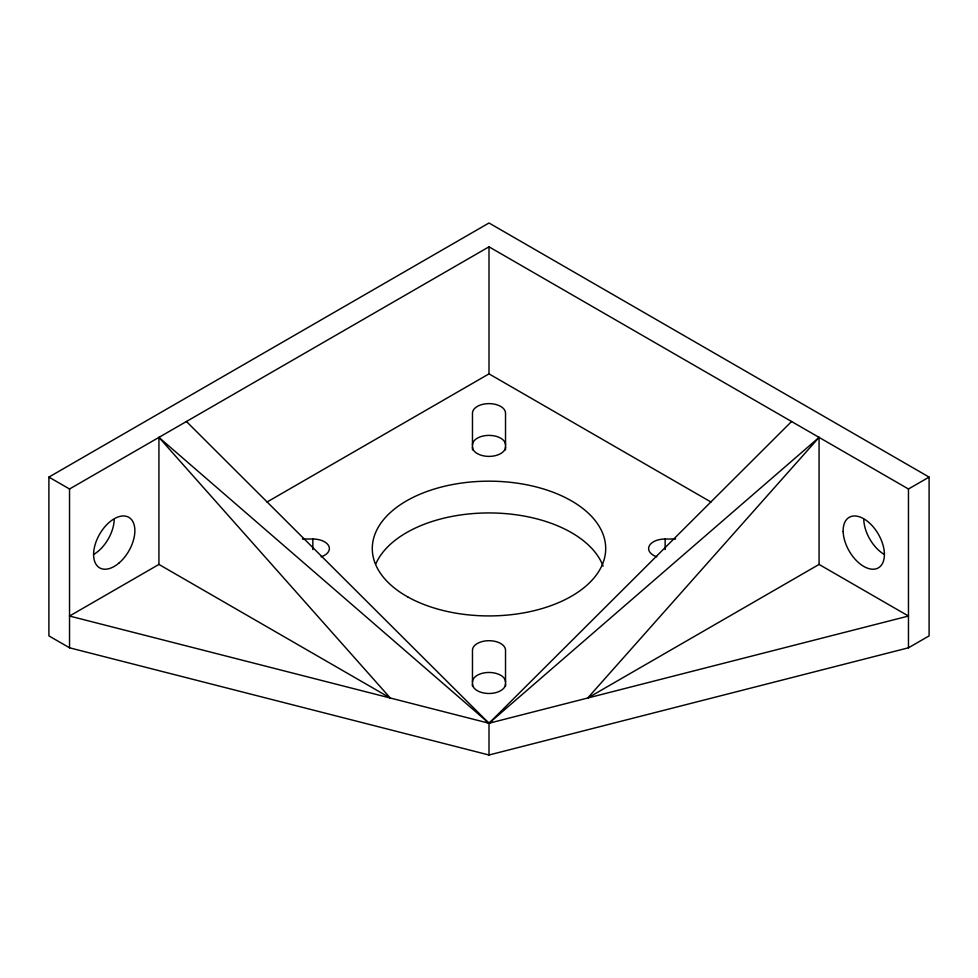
<?xml version="1.0" encoding="UTF-8"?>
<svg xmlns="http://www.w3.org/2000/svg" width="978" height="978" viewBox="0 0 978 978"><rect width="100%" height="100%" fill="white"/><g stroke="black" fill="none" stroke-linecap="round" stroke-linejoin="round"><path stroke-width="1.47" d="M819.075 564.428L819.075 437.386L587.705 698.023L819.075 564.428L908.464 616.042L489 723.243L69.536 616.042L158.925 564.428L390.295 698.023L158.925 437.386L158.925 564.428M489 755.004L908.464 647.803L929.1 635.896L929.1 477.093L489 222.996L48.9 477.093L48.9 635.896L69.536 647.803L489 755.004L489 723.243L791.569 421.506M486.359 721.715L489 723.243L819.075 437.386M48.9 477.093L69.536 489L489 246.823L908.464 489L929.1 477.093M267.031 502.02L489 373.865L710.969 502.02M158.925 437.386L489 723.243L491.641 721.715M302.385 539.012L312.85 539.012A16.528 9.548 0 0 1 328.828 546.079A16.528 9.548 0 0 1 321.126 556.824M656.874 556.824A16.528 9.548 0 0 1 649.172 546.079A16.528 9.548 0 0 1 665.15 539.012L675.615 539.012M186.431 421.506L489 723.243M908.464 489L908.464 647.803M665.15 539.012L665.15 549.599M505.528 449.88L505.528 413.168A16.528 9.548 0 0 0 489 403.621A16.528 9.548 0 0 0 472.472 413.168L472.472 449.88M505.528 686.409L505.528 650.248A16.528 9.548 0 0 0 489 640.7A16.528 9.548 0 0 0 472.472 650.248L472.472 686.409M489 246.823L489 373.865M312.85 539.012L312.85 549.599M69.536 489L69.536 647.803M375.833 563.866A116.7 67.372 0 0 1 491.029 512.949A116.7 67.372 0 0 1 603.096 566.152M472.472 444.929A16.528 9.548 0 0 1 489 435.381A16.528 9.548 0 0 1 505.528 444.929M472.472 682.008A16.528 9.548 0 0 1 489 672.461A16.528 9.548 0 0 1 505.528 682.008M505.528 446.86A16.528 9.548 0 0 1 489 456.396A16.528 9.548 0 0 1 472.472 446.86M505.528 683.94A16.528 9.548 0 0 1 489 693.488A16.528 9.548 0 0 1 472.472 683.94M114.206 519.819A29.169 16.846 -60 0 1 93.778 554.404M884.075 554.318A29.169 16.846 60 0 1 863.782 519.648M407.74 596.91A116.7 67.372 0 0 0 602.167 565.003A116.7 67.372 0 0 0 457.081 483.743A116.7 67.372 0 0 0 407.74 596.91M118.705 563.267A29.169 16.846 -60 0 0 129.438 517.717A29.169 16.846 -60 0 0 94.548 546.8A29.169 16.846 -60 0 0 118.705 563.267M843.158 531.555A29.169 16.846 60 0 0 874.723 569.11A29.169 16.846 60 0 0 873.44 527.13A29.169 16.846 60 0 0 843.158 531.555"/></g></svg>
